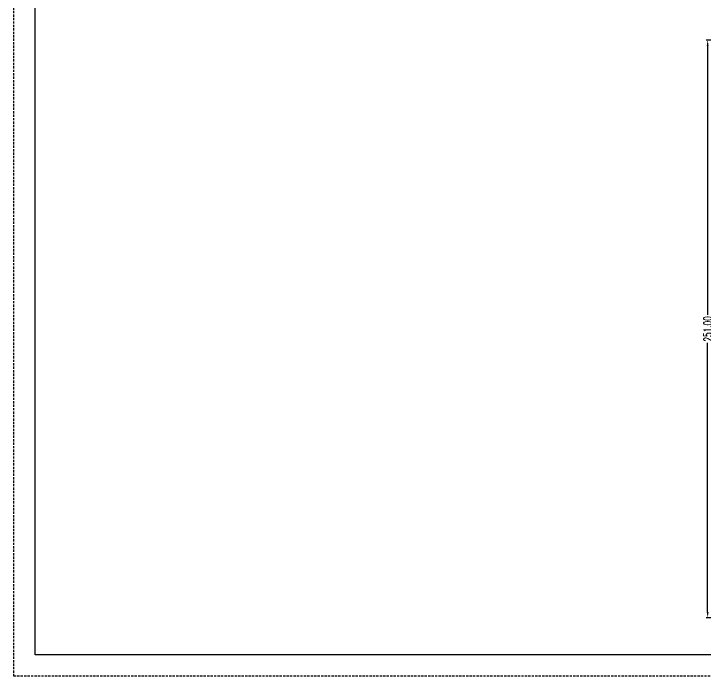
# Model space of a CAD drawing. Header units: inches. Extents: x 139745 to 140613, y -44509 to -43895.
# Drawn here: x 139745.2 to 140045.5, y -44509.1 to -44221.4 of the extents above; entities that cross this region are included whole.
import ezdxf

# ---------------------------------------------------------------- set-up
doc = ezdxf.new("R2010")
doc.units = ezdxf.units.IN
doc.header["$LTSCALE"] = 2
doc.header["$MEASUREMENT"] = 0
doc.header["$PDMODE"] = 3
doc.header["$PDSIZE"] = 0.3125
doc.linetypes.add('DASHED', pattern=[0.75, 0.5, -0.25])
doc.layers.get('Defpoints').update_dxf_attribs({"linetype": 'CONTINUOUS'})
doc.layers.add('A', color=7, linetype='CONTINUOUS')
doc.layers.add('dim', color=3, linetype='CONTINUOUS', lineweight=15)
doc.styles.get("Standard").update_dxf_attribs({"font": 'txt.shx', "width": 0.67})
doc.dimstyles.new('2.00', dxfattribs={"dimtxt": 3.5, "dimasz": 2.5, "dimexe": 0.666, "dimexo": 0.626, "dimgap": 1, "dimtad": 0, "dimzin": 0, "dimdsep": 46, "dimtxsty": 'Standard', "dimcen": 0.09, "dimclrd": 3, "dimclre": 3, "dimclrt": 7, "dimazin": 0, "dimtfac": 1, "dimtofl": 0, "dimtmove": 0, "dimatfit": 0, "dimfxl": 0, "dimtolj": 1, "dimtzin": 0, "dimarcsym": 0})

# ---------------------------------------------------------------- blocks, each defined once
blk = doc.blocks.new('*D34218')
at = {"layer": 'Defpoints', "color": 0}
for p in [(140046.56, -44232.74), (140062.6, -44232.74), (140062.6, -44483.74)]:
    blk.add_point(p, dxfattribs=at)
at = {"layer": 'dim', "color": 3, "linetype": 'ByBlock', "lineweight": -2}
for p, q in [((140061.97, -44232.74), (140045.89, -44232.74)), ((140046.56, -44235.24), (140046.56, -44352.16)), ((140046.56, -44481.24), (140046.56, -44364.32)), ((140061.97, -44483.74), (140045.89, -44483.74))]:
    blk.add_line(p, q, dxfattribs=at)
at = {"layer": 'dim', "color": 3, "linetype": 'ByBlock'}
for points in [[(140046.98, -44235.24), (140046.14, -44235.24), (140046.56, -44232.74)], [(140046.14, -44481.24), (140046.98, -44481.24), (140046.56, -44483.74)]]:
    blk.add_solid(points, dxfattribs=at)
at = {"layer": 'dim', "color": 7, "linetype": 'ByBlock', "insert": (140046.56, -44358.24), "char_height": 3.5, "attachment_point": 5, "rotation": 90}
blk.add_mtext('\\A1;251.00', dxfattribs=at)

msp = doc.modelspace()

# ---------------------------------------------------------------- linework, layer by layer
at = {"layer": 'A', "linetype": 'DASHED'}
for p, q in [((139745.157, -44509.136), (139745.157, -43895.211)), ((140613.119, -44509.136), (139745.157, -44509.136))]:
    msp.add_line(p, q, dxfattribs=at)
at = {"layer": 'A'}
for p, q in [((139754.428, -44499.865), (139754.428, -43904.482)), ((140603.848, -44499.865), (139754.428, -44499.865))]:
    msp.add_line(p, q, dxfattribs=at)

# ---------------------------------------------------------------- dimensions: what is measured, and where the dimension line sits
at = {"layer": 'dim', "linetype": 'ByBlock'}
dim = msp.add_linear_dim(base=(140046.559, -44232.739), p1=(140062.595, -44483.739), p2=(140062.595, -44232.739), angle=90, dimstyle='2.00', dxfattribs=at)
dim.commit()
dim.dimension.update_dxf_attribs({"geometry": '*D34218', "text_midpoint": (140046.559, -44358.239)})

doc.saveas('drawing.dxf')
